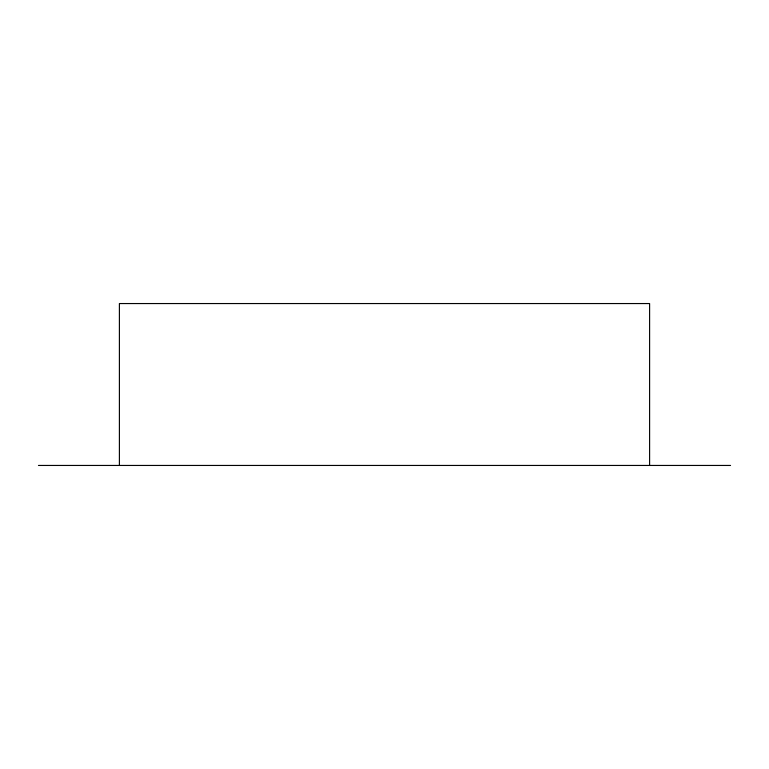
<?xml version="1.0" encoding="UTF-8"?>
<svg xmlns="http://www.w3.org/2000/svg" width="769" height="769" viewBox="0 0 769 769"><rect width="100%" height="100%" fill="white"/><g stroke="black" fill="none" stroke-linecap="round" stroke-linejoin="round"><path stroke-width="1.15" d="M38.45 465.447L730.55 465.447M649.603 465.447L649.603 303.553L119.397 303.553L119.397 465.447"/></g></svg>
